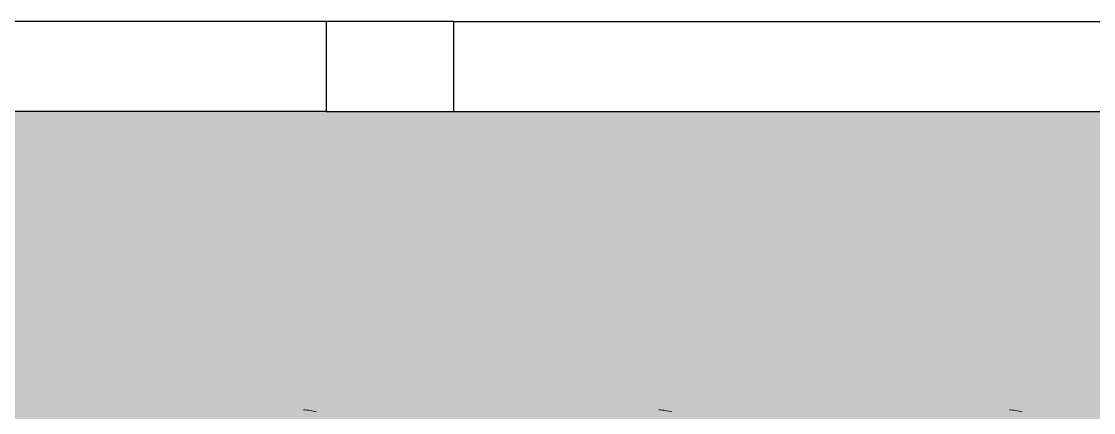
# Model space of a CAD drawing. Header units: millimetres. Extents: x -59 to 47, y 152 to 919.
# Drawn here: x 19.756 to 23.151, y 472.887 to 474.125 of the extents above; entities that cross this region are included whole.
import ezdxf

# ---------------------------------------------------------------- set-up
doc = ezdxf.new("R2010")
doc.units = ezdxf.units.MM
for name, color, linetype in [('PDF_014405$FT-FIXFIT', 7, 'Continuous'), ('PDF_014405$WA-COL', 7, 'Continuous'), ('PDF_014405$WA-EXT', 7, 'Continuous')]:
    doc.layers.add(name, color=color, linetype=linetype)
doc.layers.add('PDF_014405$HL-TMP', color=7, linetype='Continuous', true_color=0xe6db59)

msp = doc.modelspace()

# ---------------------------------------------------------------- linework, layer by layer
at = {"layer": 'PDF_014405$FT-FIXFIT', "lineweight": 0}
for centre in [(20.6055, 472.4858), (21.7304, 472.4858), (22.8404, 472.4858)]:
    msp.add_arc(centre, 0.4125, 78.1348, 83.8639, dxfattribs=at)
at = {"layer": 'PDF_014405$HL-TMP', "color": 54, "true_color": 0x999900, "transparency": 33554559}
for points in [[(29.8699, 473.8404), (17.9909, 473.8404), (17.9909, 473.8404)], [(29.8699, 473.8404), (17.9909, 473.8404), (29.8699, 465.2612)], [(17.9909, 473.8404), (29.8699, 465.2612), (17.9909, 465.2612)]]:
    msp.add_solid(points, dxfattribs=at)
at = {"layer": 'PDF_014405$WA-COL', "lineweight": 25}
msp.add_lwpolyline([(21.1257, 474.1254), (20.7207, 474.1254), (20.7207, 473.8404), (21.1257, 473.8404)], close=True, dxfattribs=at)
at = {"layer": 'PDF_014405$WA-EXT', "lineweight": 25}
for points in [[(20.7207, 474.1254), (17.9909, 474.1254)], [(21.1257, 474.1254), (23.6454, 474.1254)], [(20.7207, 473.8404), (17.9909, 473.8404)], [(21.1257, 473.8404), (23.6454, 473.8404)]]:
    msp.add_lwpolyline(points, dxfattribs=at)

doc.saveas('drawing.dxf')
